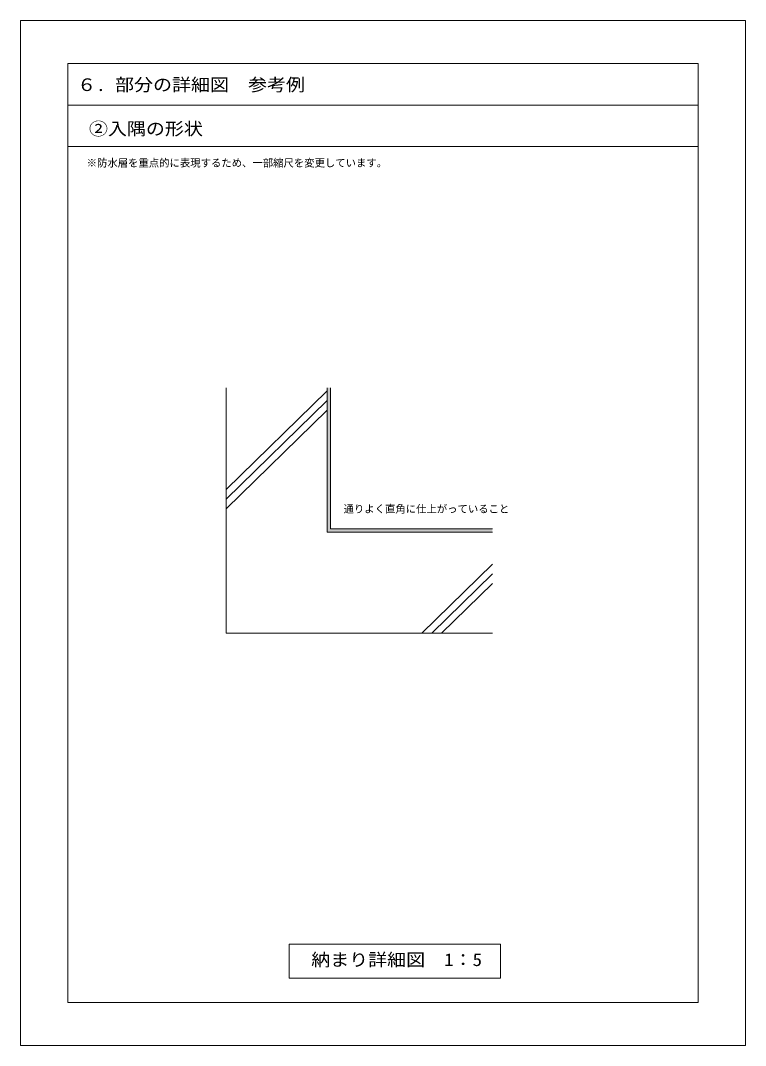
# Model space of a CAD drawing. Units: millimetres, scale not verified. Extents: x -505 to 545, y -737 to 748.
import ezdxf
from ezdxf.enums import TextEntityAlignment as Align

# ---------------------------------------------------------------- set-up
doc = ezdxf.new("R2010")
doc.units = ezdxf.units.MM
doc.header["$LTSCALE"] = 5
for name, color, linetype, lineweight in [('0-1_WAKU', 7, 'Continuous', 18), ('0-2_KUTAI', 4, 'Continuous', 18), ('0-A_0-A', 6, 'Continuous', 18)]:
    doc.layers.add(name, color=color, linetype=linetype, lineweight=lineweight)
doc.styles.add('ＭＳ ゴシック', font='')
doc.styles.get('ＭＳ ゴシック').set_extended_font_data('MS Gothic')

msp = doc.modelspace()

# ---------------------------------------------------------------- linework, layer by layer
at = {"layer": '0-1_WAKU', "color": 6}
for p, q in [((-436.285, 685.928), (-436.285, -674.072)), ((476.215, 685.928), (-436.285, 685.928)), ((476.215, 685.928), (476.215, -674.072)), ((476.215, -674.072), (-436.285, -674.072))]:
    msp.add_line(p, q, dxfattribs=at)
at = {"layer": '0-1_WAKU', "color": 4}
for p, q in [((-61.058, 6.957), (-61.058, 216.412)), ((178.356, 6.957), (-61.058, 6.957))]:
    msp.add_line(p, q, dxfattribs=at)
at = {"layer": '0-1_WAKU', "color": 2}
for p, q in [((-56.058, 11.957), (-56.058, 216.412)), ((178.356, 11.957), (-56.058, 11.957))]:
    msp.add_line(p, q, dxfattribs=at)
at = {"layer": '0-1_WAKU'}
for points in [[(-61.058, 6.957), (-56.058, 11.957), (-56.058, 216.412)], [(-61.058, 6.957), (-56.058, 216.412), (-61.058, 216.412)], [(-61.058, 6.957), (178.356, 6.957), (178.356, 11.957)], [(-61.058, 6.957), (178.356, 11.957), (-56.058, 11.957)]]:
    msp.add_solid(points, dxfattribs=at)
at = {"layer": '0-2_KUTAI'}
for p, q in [((-207.058, 216.412), (-207.058, -139.043)), ((-207.058, 68.982), (-61.058, 211.691)), ((-207.058, 54.998), (-61.058, 197.707)), ((-207.058, 41.015), (-61.058, 183.723)), ((76.319, -139.043), (178.356, -39.306)), ((90.625, -139.043), (178.356, -53.289)), ((104.931, -139.043), (178.356, -67.273)), ((-207.058, -139.043), (178.356, -139.043))]:
    msp.add_line(p, q, dxfattribs=at)
msp.add_lwpolyline([(-115.816, -589.827), (190.209, -589.827), (190.209, -639.054), (-115.816, -639.054)], close=True, dxfattribs=at)
at = {"layer": '0-A_0-A'}
for p, q in [((-436.285, 685.928), (-436.285, -674.072)), ((476.215, 685.928), (-436.285, 685.928)), ((476.215, 685.928), (476.215, -674.072)), ((476.215, 625.928), (-436.285, 625.928)), ((476.215, 565.928), (-436.285, 565.928)), ((476.215, -674.072), (-436.285, -674.072))]:
    msp.add_line(p, q, dxfattribs=at)
at = {"layer": '0-A_0-A', "color": 7}
msp.add_lwpolyline([(-505.035, -736.572), (544.965, -736.572), (544.965, 748.428), (-505.035, 748.428)], close=True, dxfattribs=at)

# ---------------------------------------------------------------- texts
at = {"layer": '0-1_WAKU', "style": 'ＭＳ ゴシック', "width": 1.1}
for s, p in [('６. 部分の詳細図\u3000参考例', (-423.031, 640.748)), ('②入隅の形状', (-405.918, 576.901))]:
    msp.add_text(s, height=18.33, dxfattribs=at).set_placement(p, align=Align.BOTTOM_LEFT)
at = {"layer": '0-1_WAKU', "style": 'ＭＳ ゴシック'}
for s, p in [('※防水層を重点的に表現するため、一部縮尺を変更しています。', (-409.252, 533.268)), ('通りよく直角に仕上がっていること', (-37.118, 31.97))]:
    msp.add_text(s, height=11, dxfattribs=at).set_placement(p, align=Align.BOTTOM_LEFT)
at = {"layer": '0-2_KUTAI', "color": 7, "style": 'ＭＳ ゴシック', "width": 1.1}
msp.add_text('納まり詳細図\u30001：5', height=18.33, dxfattribs=at).set_placement((-84.055, -626.969), align=Align.BOTTOM_LEFT)

doc.saveas('drawing.dxf')
